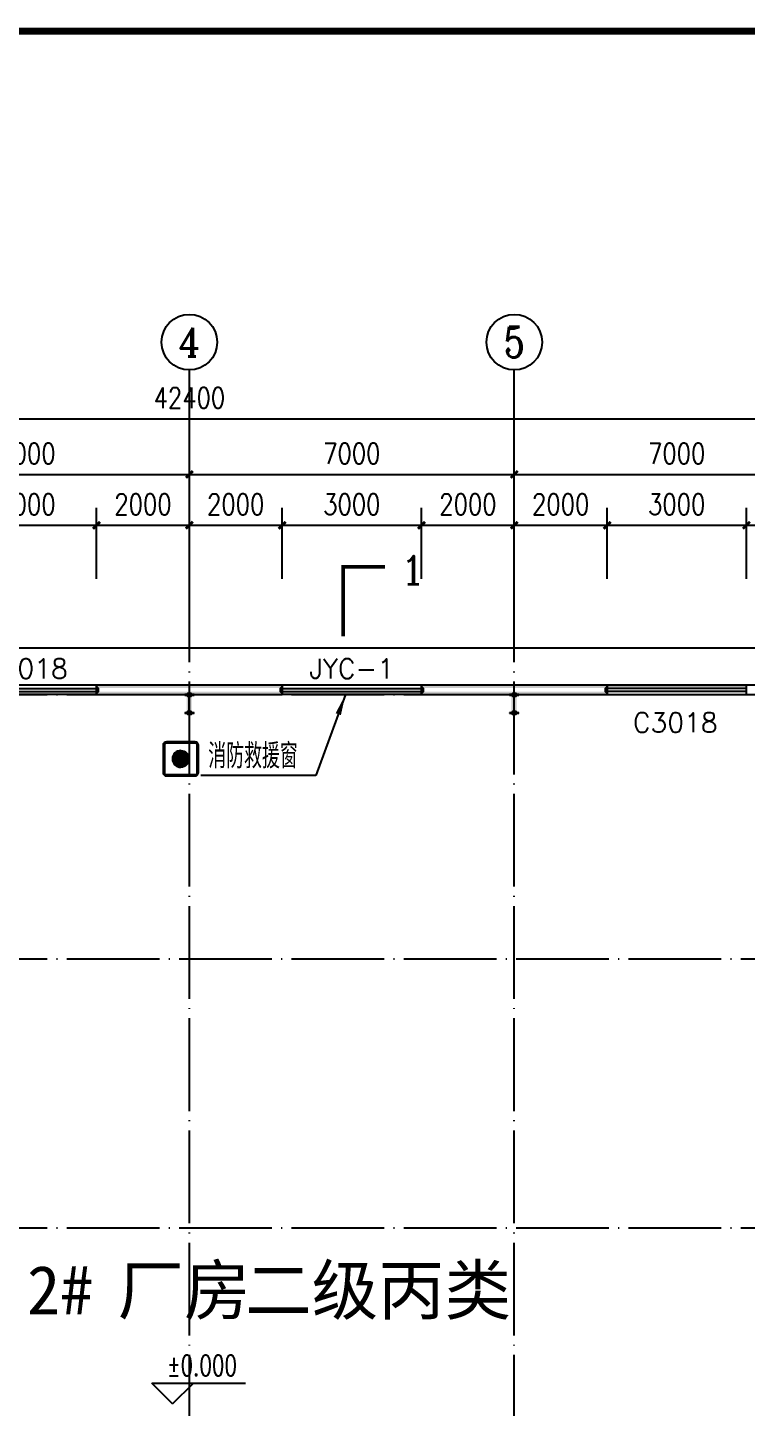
# Model space of a CAD drawing. Extents: x -21908402 to 2004492, y 83987 to 5079726.
# Drawn here: x 1851007 to 1866491, y 367807 to 397562 of the extents above; entities that cross this region are included whole.
import ezdxf
from ezdxf.enums import TextEntityAlignment as Align

# ---------------------------------------------------------------- set-up
doc = ezdxf.new("R2010")
doc.units = 0
doc.header["$LTSCALE"] = 1000
doc.linetypes.add('DOTE', pattern=[2.42, 2, -0.2, 0.02, -0.2])
doc.layers.get('0').update_dxf_attribs({"linetype": 'CONTINUOUS'})
doc.layers.get('DEFPOINTS').update_dxf_attribs({"linetype": 'CONTINUOUS'})
for name, color, linetype in [('AXIS', 3, 'CONTINUOUS'), ('AXIS_TEXT', 7, 'CONTINUOUS'), ('COLUMN', 9, 'CONTINUOUS'), ('DIM_ELEV', 3, 'CONTINUOUS'), ('DIM_LEAD', 3, 'CONTINUOUS'), ('DIM_SYMB', 3, 'CONTINUOUS'), ('DOTE', 1, 'DOTE'), ('GROUND', 2, 'CONTINUOUS'), ('PUB_DIM', 3, 'CONTINUOUS'), ('PUB_TEXT', 7, 'CONTINUOUS'), ('PUB_TITLE', 4, 'CONTINUOUS'), ('PUB_WALL', 9, 'CONTINUOUS'), ('WALL', 6, 'CONTINUOUS'), ('WINDOW', 94, 'CONTINUOUS'), ('WINDOW_TEXT', 7, 'CONTINUOUS'), ('XF-灭火救援窗', 1, 'CONTINUOUS')]:
    doc.layers.add(name, color=color, linetype=linetype)
doc.styles.add('_TCH_AXIS', font='complex_.ttf', dxfattribs={"bigfont": 'GBCBIG'})
doc.styles.add('_TCH_DIM', font='SIMPLEX', dxfattribs={"bigfont": 'GBCBIG'})
doc.styles.add('_TCH_DYN', font='')
doc.styles.add('_TCH_LABEL', font='complex_.ttf', dxfattribs={"bigfont": 'GBCBIG'})
doc.styles.add('_TCH_WINDOW', font='simplex_.ttf', dxfattribs={"bigfont": 'GBCBIG'})
doc.styles.add('COMPLEX', font='COMPLEX')
doc.styles.add('DIM_FONT', font='simplex.shx', dxfattribs={"width": 0.8})
doc.styles.get('_TCH_DYN').set_extended_font_data('SimSun')
doc.dimstyles.new('DIMN150', dxfattribs={"dimscale": 1.5, "dimtxt": 300, "dimasz": 100, "dimexe": 250, "dimexo": 300, "dimgap": 150, "dimtad": 1, "dimdec": 0, "dimzin": 0, "dimtxsty": 'DIM_FONT', "dimblk": 'ARCHTICK', "dimcen": 0.09, "dimclrt": 7, "dimazin": 3, "dimtfac": 1, "dimtdec": 0, "dimtix": 1, "dimtmove": 0, "dimatfit": 3, "dimtolj": 1, "dimtzin": 0})

# ---------------------------------------------------------------- blocks, each defined once
blk = doc.blocks.new('XF-灭火救援窗图例')
at = {"layer": 'XF-灭火救援窗'}
h = blk.add_hatch(color=256, dxfattribs=at)
h.dxf.hatch_style = 1
h.paths.add_polyline_path([(0, 110, 1), (0, 350, 1)])
for points in [[(-200, -20), (200, -20, 0.414214), (250, 30), (250, 430, 0.414214), (200, 480), (-200, 480, 0.414214), (-250, 430), (-250, 30, 0.414214)], [(-210, 0), (210, 0, 0.414214), (230, 20), (230, 440, 0.414214), (210, 460), (-210, 460, 0.414214), (-230, 440), (-230, 20, 0.414214)]]:
    blk.add_lwpolyline(points, format="xyb", close=True, dxfattribs=at)
for points in [[(0, 350, 1), (0, 110, 30.793651)], [(0, 350, -1), (0, 110, -30.793651)]]:
    blk.add_lwpolyline(points, format="xyb", dxfattribs=at)
blk = doc.blocks.new('_ARCHTICK')
at = {"color": 0, "linetype": 'BYBLOCK', "const_width": 0.4}
blk.add_lwpolyline([(-0.5, -0.5), (0.5, 0.5)], dxfattribs=at)
blk = doc.blocks.new('*D341')
at = {"layer": 'DEFPOINTS', "color": 0}
for p in [(1868491, 386830), (1866491, 385228), (1868491, 385228)]:
    blk.add_point(p, dxfattribs=at)
at = {"layer": 'PUB_DIM', "color": 0}
for p, q in [((1866491, 385678), (1866491, 387205)), ((1868491, 385678), (1868491, 387205)), ((1866491, 386830), (1868491, 386830))]:
    blk.add_line(p, q, dxfattribs=at)
at = {"layer": 'PUB_DIM', "color": 0, "xscale": 150, "yscale": 150, "zscale": 150, "rotation": 180}
blk.add_blockref('_ARCHTICK', (1866491, 386830), dxfattribs=at)
at = {"layer": 'PUB_DIM', "color": 0, "xscale": 150, "yscale": 150, "zscale": 150}
blk.add_blockref('_ARCHTICK', (1868491, 386830), dxfattribs=at)
at = {"layer": 'PUB_DIM', "color": 7, "insert": (1867491, 387280), "char_height": 450, "attachment_point": 5, "style": 'DIM_FONT'}
blk.add_mtext('\\A1;2000', dxfattribs=at)
blk = doc.blocks.new('*D342')
at = {"layer": 'DEFPOINTS', "color": 0}
for p in [(1866491, 386830), (1863491, 385228), (1866491, 385228)]:
    blk.add_point(p, dxfattribs=at)
at = {"layer": 'PUB_DIM', "color": 0}
for p, q in [((1863491, 385678), (1863491, 387205)), ((1866491, 385678), (1866491, 387205)), ((1863491, 386830), (1866491, 386830))]:
    blk.add_line(p, q, dxfattribs=at)
at = {"layer": 'PUB_DIM', "color": 0, "xscale": 150, "yscale": 150, "zscale": 150, "rotation": 180}
blk.add_blockref('_ARCHTICK', (1863491, 386830), dxfattribs=at)
at = {"layer": 'PUB_DIM', "color": 0, "xscale": 150, "yscale": 150, "zscale": 150}
blk.add_blockref('_ARCHTICK', (1866491, 386830), dxfattribs=at)
at = {"layer": 'PUB_DIM', "color": 7, "insert": (1864991, 387280), "char_height": 450, "attachment_point": 5, "style": 'DIM_FONT'}
blk.add_mtext('\\A1;3000', dxfattribs=at)
blk = doc.blocks.new('*D343')
at = {"layer": 'DEFPOINTS', "color": 0}
for p in [(1863491, 386830), (1861491, 385228), (1863491, 385228)]:
    blk.add_point(p, dxfattribs=at)
at = {"layer": 'PUB_DIM', "color": 0}
for p, q in [((1861491, 385678), (1861491, 387205)), ((1863491, 385678), (1863491, 387205)), ((1861491, 386830), (1863491, 386830))]:
    blk.add_line(p, q, dxfattribs=at)
at = {"layer": 'PUB_DIM', "color": 0, "xscale": 150, "yscale": 150, "zscale": 150, "rotation": 180}
blk.add_blockref('_ARCHTICK', (1861491, 386830), dxfattribs=at)
at = {"layer": 'PUB_DIM', "color": 0, "xscale": 150, "yscale": 150, "zscale": 150}
blk.add_blockref('_ARCHTICK', (1863491, 386830), dxfattribs=at)
at = {"layer": 'PUB_DIM', "color": 7, "insert": (1862491, 387280), "char_height": 450, "attachment_point": 5, "style": 'DIM_FONT'}
blk.add_mtext('\\A1;2000', dxfattribs=at)
blk = doc.blocks.new('*D344')
at = {"layer": 'DEFPOINTS', "color": 0}
for p in [(1861491, 386830), (1859491, 385228), (1861491, 385228)]:
    blk.add_point(p, dxfattribs=at)
at = {"layer": 'PUB_DIM', "color": 0}
for p, q in [((1859491, 385678), (1859491, 387205)), ((1861491, 385678), (1861491, 387205)), ((1859491, 386830), (1861491, 386830))]:
    blk.add_line(p, q, dxfattribs=at)
at = {"layer": 'PUB_DIM', "color": 0, "xscale": 150, "yscale": 150, "zscale": 150, "rotation": 180}
blk.add_blockref('_ARCHTICK', (1859491, 386830), dxfattribs=at)
at = {"layer": 'PUB_DIM', "color": 0, "xscale": 150, "yscale": 150, "zscale": 150}
blk.add_blockref('_ARCHTICK', (1861491, 386830), dxfattribs=at)
at = {"layer": 'PUB_DIM', "color": 7, "insert": (1860491, 387280), "char_height": 450, "attachment_point": 5, "style": 'DIM_FONT'}
blk.add_mtext('\\A1;2000', dxfattribs=at)
blk = doc.blocks.new('*D345')
at = {"layer": 'DEFPOINTS', "color": 0}
for p in [(1859491, 386830), (1856491, 385228), (1859491, 385228)]:
    blk.add_point(p, dxfattribs=at)
at = {"layer": 'PUB_DIM', "color": 0}
for p, q in [((1856491, 385678), (1856491, 387205)), ((1859491, 385678), (1859491, 387205)), ((1856491, 386830), (1859491, 386830))]:
    blk.add_line(p, q, dxfattribs=at)
at = {"layer": 'PUB_DIM', "color": 0, "xscale": 150, "yscale": 150, "zscale": 150, "rotation": 180}
blk.add_blockref('_ARCHTICK', (1856491, 386830), dxfattribs=at)
at = {"layer": 'PUB_DIM', "color": 0, "xscale": 150, "yscale": 150, "zscale": 150}
blk.add_blockref('_ARCHTICK', (1859491, 386830), dxfattribs=at)
at = {"layer": 'PUB_DIM', "color": 7, "insert": (1857991, 387280), "char_height": 450, "attachment_point": 5, "style": 'DIM_FONT'}
blk.add_mtext('\\A1;3000', dxfattribs=at)
blk = doc.blocks.new('*D346')
at = {"layer": 'DEFPOINTS', "color": 0}
for p in [(1856491, 386830), (1854491, 385228), (1856491, 385228)]:
    blk.add_point(p, dxfattribs=at)
at = {"layer": 'PUB_DIM', "color": 0}
for p, q in [((1854491, 385678), (1854491, 387205)), ((1856491, 385678), (1856491, 387205)), ((1854491, 386830), (1856491, 386830))]:
    blk.add_line(p, q, dxfattribs=at)
at = {"layer": 'PUB_DIM', "color": 0, "xscale": 150, "yscale": 150, "zscale": 150, "rotation": 180}
blk.add_blockref('_ARCHTICK', (1854491, 386830), dxfattribs=at)
at = {"layer": 'PUB_DIM', "color": 0, "xscale": 150, "yscale": 150, "zscale": 150}
blk.add_blockref('_ARCHTICK', (1856491, 386830), dxfattribs=at)
at = {"layer": 'PUB_DIM', "color": 7, "insert": (1855491, 387280), "char_height": 450, "attachment_point": 5, "style": 'DIM_FONT'}
blk.add_mtext('\\A1;2000', dxfattribs=at)
blk = doc.blocks.new('*D347')
at = {"layer": 'DEFPOINTS', "color": 0}
for p in [(1854491, 386830), (1852491, 385228), (1854491, 385228)]:
    blk.add_point(p, dxfattribs=at)
at = {"layer": 'PUB_DIM', "color": 0}
for p, q in [((1852491, 385678), (1852491, 387205)), ((1854491, 385678), (1854491, 387205)), ((1852491, 386830), (1854491, 386830))]:
    blk.add_line(p, q, dxfattribs=at)
at = {"layer": 'PUB_DIM', "color": 0, "xscale": 150, "yscale": 150, "zscale": 150, "rotation": 180}
blk.add_blockref('_ARCHTICK', (1852491, 386830), dxfattribs=at)
at = {"layer": 'PUB_DIM', "color": 0, "xscale": 150, "yscale": 150, "zscale": 150}
blk.add_blockref('_ARCHTICK', (1854491, 386830), dxfattribs=at)
at = {"layer": 'PUB_DIM', "color": 7, "insert": (1853491, 387280), "char_height": 450, "attachment_point": 5, "style": 'DIM_FONT'}
blk.add_mtext('\\A1;2000', dxfattribs=at)
blk = doc.blocks.new('*D348')
at = {"layer": 'DEFPOINTS', "color": 0}
for p in [(1852491, 386830), (1849491, 385228), (1852491, 385228)]:
    blk.add_point(p, dxfattribs=at)
at = {"layer": 'PUB_DIM', "color": 0}
for p, q in [((1849491, 385678), (1849491, 387205)), ((1852491, 385678), (1852491, 387205)), ((1849491, 386830), (1852491, 386830))]:
    blk.add_line(p, q, dxfattribs=at)
at = {"layer": 'PUB_DIM', "color": 0, "xscale": 150, "yscale": 150, "zscale": 150, "rotation": 180}
blk.add_blockref('_ARCHTICK', (1849491, 386830), dxfattribs=at)
at = {"layer": 'PUB_DIM', "color": 0, "xscale": 150, "yscale": 150, "zscale": 150}
blk.add_blockref('_ARCHTICK', (1852491, 386830), dxfattribs=at)
at = {"layer": 'PUB_DIM', "color": 7, "insert": (1850991, 387280), "char_height": 450, "attachment_point": 5, "style": 'DIM_FONT'}
blk.add_mtext('\\A1;3000', dxfattribs=at)
blk = doc.blocks.new('*D377')
at = {"layer": 'AXIS', "color": 0}
for p, q in [((1847491, 384628), (1847491, 388303)), ((1854491, 384628), (1854491, 388303)), ((1847491, 387928), (1854491, 387928))]:
    blk.add_line(p, q, dxfattribs=at)
at = {"layer": 'DEFPOINTS', "color": 0}
for p in [(1854491, 387928), (1847491, 384178), (1854491, 384178)]:
    blk.add_point(p, dxfattribs=at)
at = {"layer": 'AXIS', "color": 0, "xscale": 150, "yscale": 150, "zscale": 150, "rotation": 180}
blk.add_blockref('_ARCHTICK', (1847491, 387928), dxfattribs=at)
at = {"layer": 'AXIS', "color": 0, "xscale": 150, "yscale": 150, "zscale": 150}
blk.add_blockref('_ARCHTICK', (1854491, 387928), dxfattribs=at)
at = {"layer": 'AXIS', "color": 7, "insert": (1850991, 388378), "char_height": 450, "attachment_point": 5, "style": 'DIM_FONT'}
blk.add_mtext('\\A1;7000', dxfattribs=at)
blk = doc.blocks.new('*D378')
at = {"layer": 'AXIS', "color": 0}
for p, q in [((1854491, 384628), (1854491, 388303)), ((1861491, 384628), (1861491, 388303)), ((1854491, 387928), (1861491, 387928))]:
    blk.add_line(p, q, dxfattribs=at)
at = {"layer": 'DEFPOINTS', "color": 0}
for p in [(1861491, 387928), (1854491, 384178), (1861491, 384178)]:
    blk.add_point(p, dxfattribs=at)
at = {"layer": 'AXIS', "color": 0, "xscale": 150, "yscale": 150, "zscale": 150, "rotation": 180}
blk.add_blockref('_ARCHTICK', (1854491, 387928), dxfattribs=at)
at = {"layer": 'AXIS', "color": 0, "xscale": 150, "yscale": 150, "zscale": 150}
blk.add_blockref('_ARCHTICK', (1861491, 387928), dxfattribs=at)
at = {"layer": 'AXIS', "color": 7, "insert": (1857991, 388378), "char_height": 450, "attachment_point": 5, "style": 'DIM_FONT'}
blk.add_mtext('\\A1;7000', dxfattribs=at)
blk = doc.blocks.new('*D379')
at = {"layer": 'AXIS', "color": 0}
for p, q in [((1861491, 384628), (1861491, 388303)), ((1868491, 384628), (1868491, 388303)), ((1861491, 387928), (1868491, 387928))]:
    blk.add_line(p, q, dxfattribs=at)
at = {"layer": 'DEFPOINTS', "color": 0}
for p in [(1868491, 387928), (1861491, 384178), (1868491, 384178)]:
    blk.add_point(p, dxfattribs=at)
at = {"layer": 'AXIS', "color": 0, "xscale": 150, "yscale": 150, "zscale": 150, "rotation": 180}
blk.add_blockref('_ARCHTICK', (1861491, 387928), dxfattribs=at)
at = {"layer": 'AXIS', "color": 0, "xscale": 150, "yscale": 150, "zscale": 150}
blk.add_blockref('_ARCHTICK', (1868491, 387928), dxfattribs=at)
at = {"layer": 'AXIS', "color": 7, "insert": (1864991, 388378), "char_height": 450, "attachment_point": 5, "style": 'DIM_FONT'}
blk.add_mtext('\\A1;7000', dxfattribs=at)
blk = doc.blocks.new('*D382')
at = {"layer": 'AXIS', "color": 0}
for p, q in [((1833291, 384628), (1833291, 389503)), ((1875691, 384628), (1875691, 389503)), ((1833291, 389128), (1875691, 389128))]:
    blk.add_line(p, q, dxfattribs=at)
at = {"layer": 'DEFPOINTS', "color": 0}
for p in [(1875691, 389128), (1833291, 384178), (1875691, 384178)]:
    blk.add_point(p, dxfattribs=at)
at = {"layer": 'AXIS', "color": 0, "xscale": 150, "yscale": 150, "zscale": 150, "rotation": 180}
blk.add_blockref('_ARCHTICK', (1833291, 389128), dxfattribs=at)
at = {"layer": 'AXIS', "color": 0, "xscale": 150, "yscale": 150, "zscale": 150}
blk.add_blockref('_ARCHTICK', (1875691, 389128), dxfattribs=at)
at = {"layer": 'AXIS', "color": 7, "insert": (1854491, 389578), "char_height": 450, "attachment_point": 5, "style": 'DIM_FONT'}
blk.add_mtext('\\A1;42400', dxfattribs=at)
blk = doc.blocks.new('_AXISO')
blk.add_circle((0, 0), 0.5)
at = {"layer": 'AXIS_TEXT', "style": 'COMPLEX', "width": 1.041667}
blk.add_attdef('A', text='', height=0.56, dxfattribs=at).set_placement((-0.25, -0.28), (0.25, -0.28), align=Align.FIT)
blk = doc.blocks.new('$WINLIB2D$00000001')
at = {"color": 0}
for points in [[(-0.5, 0.5), (-0.5, -0.5)], [(-0.5, 0.5), (0.5, 0.5)], [(0.5, -0.5), (0.5, 0.5)], [(0.5, 0.1667), (-0.5, 0.1667)], [(0.5, -0.1667), (-0.5, -0.1667)], [(-0.5, -0.5), (0.5, -0.5)]]:
    blk.add_lwpolyline(points, dxfattribs=at)

msp = doc.modelspace()

# ---------------------------------------------------------------- hatches: boundary and pattern name
at = {"layer": 'COLUMN'}
for points in [[(1854391, 383178.4), (1854391, 383168.4), (1854451, 383228.4), (1854451, 383118.4)], [(1854391, 383168.4), (1854478.8, 383168.4), (1854503.7, 383228.4), (1854451, 383228.4)], [(1854591, 383178.4), (1854391, 383178.4), (1854451, 383118.4), (1854531, 383118.4)], [(1854489.8, 383163.4), (1854494.8, 383168.4), (1854470, 383228.4), (1854429.8, 383188.3)], [(1854489.8, 382793.4), (1854489.8, 383163.4), (1854429.8, 383188.3), (1854429.8, 382768.6)], [(1854494.8, 383168.4), (1854591, 383168.4), (1854531, 383228.4), (1854470, 383228.4)], [(1854478.8, 383168.4), (1854483.8, 383163.4), (1854543.8, 383188.3), (1854503.7, 383228.4)], [(1854483.8, 383163.4), (1854483.8, 382793.4), (1854543.8, 382768.6), (1854543.8, 383188.3)], [(1854591, 383168.4), (1854591, 383178.4), (1854531, 383118.4), (1854531, 383228.4)], [(1861391, 383178.4), (1861391, 383168.4), (1861451, 383228.4), (1861451, 383118.4)], [(1861391, 383168.4), (1861478.8, 383168.4), (1861503.7, 383228.4), (1861451, 383228.4)], [(1861591, 383178.4), (1861391, 383178.4), (1861451, 383118.4), (1861531, 383118.4)], [(1861489.8, 383163.4), (1861494.8, 383168.4), (1861470, 383228.4), (1861429.8, 383188.3)], [(1861489.8, 382793.4), (1861489.8, 383163.4), (1861429.8, 383188.3), (1861429.8, 382768.6)], [(1861494.8, 383168.4), (1861591, 383168.4), (1861531, 383228.4), (1861470, 383228.4)], [(1861478.8, 383168.4), (1861483.8, 383163.4), (1861543.8, 383188.3), (1861503.7, 383228.4)], [(1861483.8, 383163.4), (1861483.8, 382793.4), (1861543.8, 382768.6), (1861543.8, 383188.3)], [(1861591, 383168.4), (1861591, 383178.4), (1861531, 383118.4), (1861531, 383228.4)], [(1854391, 382778.4), (1854591, 382778.4), (1854531, 382838.4), (1854451, 382838.4)], [(1854391, 382788.4), (1854391, 382778.4), (1854451, 382838.4), (1854451, 382728.4)], [(1854478.8, 382788.4), (1854391, 382788.4), (1854451, 382728.4), (1854503.7, 382728.4)], [(1854494.8, 382788.4), (1854489.8, 382793.4), (1854429.8, 382768.6), (1854470, 382728.4)], [(1854591, 382788.4), (1854494.8, 382788.4), (1854470, 382728.4), (1854531, 382728.4)], [(1854483.8, 382793.4), (1854478.8, 382788.4), (1854503.7, 382728.4), (1854543.8, 382768.6)], [(1854591, 382778.4), (1854591, 382788.4), (1854531, 382728.4), (1854531, 382838.4)], [(1861391, 382778.4), (1861591, 382778.4), (1861531, 382838.4), (1861451, 382838.4)], [(1861391, 382788.4), (1861391, 382778.4), (1861451, 382838.4), (1861451, 382728.4)], [(1861478.8, 382788.4), (1861391, 382788.4), (1861451, 382728.4), (1861503.7, 382728.4)], [(1861494.8, 382788.4), (1861489.8, 382793.4), (1861429.8, 382768.6), (1861470, 382728.4)], [(1861591, 382788.4), (1861494.8, 382788.4), (1861470, 382728.4), (1861531, 382728.4)], [(1861483.8, 382793.4), (1861478.8, 382788.4), (1861503.7, 382728.4), (1861543.8, 382768.6)], [(1861591, 382778.4), (1861591, 382788.4), (1861531, 382728.4), (1861531, 382838.4)]]:
    msp.add_hatch(color=256, dxfattribs=at).paths.add_polyline_path(points)
at = {"layer": 'PUB_WALL'}
for points in [[(1854488.9, 383378.4), (1852491, 383378.4), (1852551, 383318.4), (1854488.9, 383318.4)], [(1852491, 383378.4), (1852491, 383178.4), (1852551, 383238.4), (1852551, 383318.4)], [(1856491, 383378.4), (1854488.9, 383378.4), (1854488.9, 383318.4), (1856431, 383318.4)], [(1856491, 383178.4), (1856491, 383378.4), (1856431, 383318.4), (1856431, 383238.4)], [(1861488.9, 383378.4), (1859491, 383378.4), (1859551, 383318.4), (1861488.9, 383318.4)], [(1859491, 383378.4), (1859491, 383178.4), (1859551, 383238.4), (1859551, 383318.4)], [(1863490.5, 383378.4), (1861488.9, 383378.4), (1861488.9, 383318.4), (1863430.5, 383318.4)], [(1863490.5, 383178.4), (1863490.5, 383378.4), (1863430.5, 383318.4), (1863430.5, 383238.4)], [(1852491, 383178.4), (1854488.9, 383178.4), (1854488.9, 383238.4), (1852551, 383238.4)], [(1854488.9, 383178.4), (1856491, 383178.4), (1856431, 383238.4), (1854488.9, 383238.4)], [(1859491, 383178.4), (1861488.9, 383178.4), (1861488.9, 383238.4), (1859551, 383238.4)], [(1861488.9, 383178.4), (1863490.5, 383178.4), (1863430.5, 383238.4), (1861488.9, 383238.4)]]:
    msp.add_hatch(color=256, dxfattribs=at).paths.add_polyline_path(points)

# ---------------------------------------------------------------- linework, layer by layer
at = {"layer": 'AXIS'}
for p, q in [((1854491, 384178.4), (1854491, 390178.4)), ((1861491, 384178.4), (1861491, 390178.4))]:
    msp.add_line(p, q, dxfattribs=at)
at = {"layer": 'COLUMN'}
for p, q in [((1854591, 383178.4), (1854391, 383178.4)), ((1854391, 383178.4), (1854391, 383168.4)), ((1854391, 383168.4), (1854478.8, 383168.4)), ((1854478.8, 383168.4), (1854483.8, 383163.4)), ((1854483.8, 383163.4), (1854483.8, 382793.4)), ((1854489.8, 383163.4), (1854494.8, 383168.4)), ((1854489.8, 382793.4), (1854489.8, 383163.4)), ((1854494.8, 383168.4), (1854591, 383168.4)), ((1854591, 383168.4), (1854591, 383178.4)), ((1861591, 383178.4), (1861391, 383178.4)), ((1861391, 383178.4), (1861391, 383168.4)), ((1861391, 383168.4), (1861478.8, 383168.4)), ((1861478.8, 383168.4), (1861483.8, 383163.4)), ((1861483.8, 383163.4), (1861483.8, 382793.4)), ((1861489.8, 383163.4), (1861494.8, 383168.4)), ((1861489.8, 382793.4), (1861489.8, 383163.4)), ((1861494.8, 383168.4), (1861591, 383168.4)), ((1861591, 383168.4), (1861591, 383178.4)), ((1854478.8, 382788.4), (1854391, 382788.4)), ((1854391, 382788.4), (1854391, 382778.4)), ((1854391, 382778.4), (1854591, 382778.4)), ((1854483.8, 382793.4), (1854478.8, 382788.4)), ((1854494.8, 382788.4), (1854489.8, 382793.4)), ((1854591, 382788.4), (1854494.8, 382788.4)), ((1854591, 382778.4), (1854591, 382788.4)), ((1861478.8, 382788.4), (1861391, 382788.4)), ((1861391, 382788.4), (1861391, 382778.4)), ((1861391, 382778.4), (1861591, 382778.4)), ((1861483.8, 382793.4), (1861478.8, 382788.4)), ((1861494.8, 382788.4), (1861489.8, 382793.4)), ((1861591, 382788.4), (1861494.8, 382788.4)), ((1861591, 382778.4), (1861591, 382788.4))]:
    msp.add_line(p, q, dxfattribs=at)
at = {"layer": 'DIM_ELEV'}
for p, q in [((1854131, 367882.4), (1853681, 368332.4)), ((1853681, 368332.4), (1855700.7, 368332.4)), ((1854131, 367882.4), (1854581, 368332.4))]:
    msp.add_line(p, q, dxfattribs=at)
at = {"layer": 'DIM_LEAD'}
for p, q in [((1857853.8, 383178.4), (1857213.2, 381430.3)), ((1857213.2, 381430.3), (1854739.1, 381430.3))]:
    msp.add_line(p, q, dxfattribs=at)
msp.add_lwpolyline([(1857853.8, 383178.4, 0, 120, 0), (1857699, 382755.9, 0, 0, 0)], format="xyseb", dxfattribs=at)
at = {"layer": 'DIM_SYMB', "const_width": 75}
msp.add_lwpolyline([(1858703.3, 385934), (1857803.3, 385934), (1857803.3, 384434)], dxfattribs=at)
at = {"layer": 'DOTE'}
for p, q in [((1854491, 347578.4), (1854491, 384178.4)), ((1861491, 347578.4), (1861491, 384178.4)), ((1832491, 383178.4), (1876491, 383178.4)), ((1832491, 377478.4), (1876491, 377478.4)), ((1832491, 371678.4), (1876491, 371678.4))]:
    msp.add_line(p, q, dxfattribs=at)
at = {"layer": 'GROUND'}
for p, q in [((1876491, 384178.4), (1846291.5, 384178.4)), ((1875691, 383378.4), (1846291.5, 383378.4))]:
    msp.add_line(p, q, dxfattribs=at)
at = {"layer": 'PUB_TITLE', "const_width": 150}
msp.add_lwpolyline([(1815141.5, 337487.2), (1898991.5, 337487.2), (1898991.5, 397487.2), (1815141.5, 397487.2)], close=True, dxfattribs=at)
at = {"layer": 'WALL'}
for p, q in [((1854488.9, 383378.4), (1852491, 383378.4)), ((1852491, 383378.4), (1852491, 383178.4)), ((1856491, 383378.4), (1854488.9, 383378.4)), ((1856491, 383178.4), (1856491, 383378.4)), ((1861488.9, 383378.4), (1859491, 383378.4)), ((1859491, 383378.4), (1859491, 383178.4)), ((1863490.5, 383378.4), (1861488.9, 383378.4)), ((1863490.5, 383178.4), (1863490.5, 383378.4)), ((1852491, 383178.4), (1854391, 383178.4)), ((1854591, 383178.4), (1856491, 383178.4)), ((1859491, 383178.4), (1861391, 383178.4)), ((1861591, 383178.4), (1863490.5, 383178.4))]:
    msp.add_line(p, q, dxfattribs=at)

# ---------------------------------------------------------------- block references
at = {"layer": 'AXIS'}
ref = msp.add_blockref('_AXISO', (1854491, 390778.4), dxfattribs=dict(at, xscale=1200, yscale=1200, zscale=1200))
ref.add_attrib('A', '4', dxfattribs={"layer": 'AXIS_TEXT', "height": 625, "style": '_TCH_AXIS', "width": 0.761905}).set_placement((1854252.9, 390465.9), (1854729.1, 390465.9), align=Align.FIT)
ref = msp.add_blockref('_AXISO', (1861491, 390778.4), dxfattribs=dict(at, xscale=1200, yscale=1200, zscale=1200))
ref.add_attrib('A', '5', dxfattribs={"layer": 'AXIS_TEXT', "height": 657.6, "style": '_TCH_AXIS', "width": 0.699409}).set_placement((1861271.8, 390449.6), (1861710.2, 390449.6), align=Align.FIT)
at = {"layer": 'WINDOW'}
ref = msp.add_blockref('$WINLIB2D$00000001', (1850991, 383278.4), dxfattribs=dict(at, xscale=3000, yscale=200, zscale=3000, rotation=180))
ref.add_attrib('A', 'C3018', (1850047.7, 383528.4), dxfattribs={"layer": 'WINDOW_TEXT', "height": 421.44, "style": '_TCH_WINDOW'})
ref = msp.add_blockref('$WINLIB2D$00000001', (1857991, 383278.4), dxfattribs=dict(at, xscale=3000, yscale=200, zscale=3000, rotation=180))
ref.add_attrib('A', 'JYC-1', (1857077.5, 383528.4), dxfattribs={"layer": 'WINDOW_TEXT', "height": 421.44, "style": '_TCH_WINDOW'})
ref = msp.add_blockref('$WINLIB2D$00000001', (1864990.5, 383278.4), dxfattribs=dict(at, xscale=-3000, yscale=-200, zscale=-3000, rotation=180))
ref.add_attrib('A', 'C3018', (1864047.2, 382365.9), dxfattribs={"layer": 'WINDOW_TEXT', "height": 421.44, "style": '_TCH_WINDOW'})
at = {"layer": 'XF-灭火救援窗', "xscale": -1.5, "yscale": 1.5, "zscale": 1.5}
msp.add_blockref('XF-灭火救援窗图例', (1854305.5, 381446.6), dxfattribs=at)

# ---------------------------------------------------------------- texts
at = {"layer": 'PUB_TEXT'}
for s, height, style, p in [('1', 608.4, '_TCH_LABEL', (1859042.9, 385559)), ('消防救援窗', 536.17, '_TCH_DIM', (1854896.6, 381587.8)), ('2#', 1050, '_TCH_DYN', (1850994.2, 369812.5)), ('厂房', 1050, '_TCH_DYN', (1852944.2, 369812.5)), ('二级丙类', 1050, '_TCH_DYN', (1855694.2, 369812.5))]:
    msp.add_text(s, height=height, dxfattribs=dict(at, style=style)).set_placement(p)
at = {"layer": 'PUB_TEXT', "style": '_TCH_DIM', "width": 0.705882}
msp.add_text('%%P0.000', height=446.25, dxfattribs=at).set_placement((1854005.7, 368489.9))

# ---------------------------------------------------------------- dimensions: what is measured, and where the dimension line sits
at = {"layer": 'AXIS'}
for p1, p2, distance, picture, middle in [((1833291, 384178.4), (1875691, 384178.4), 4950, '*D382', (1854491, 389578.4)), ((1847491, 384178.4), (1854491, 384178.4), 3750, '*D377', (1850991, 388378.4)), ((1854491, 384178.4), (1861491, 384178.4), 3750, '*D378', (1857991, 388378.4)), ((1861491, 384178.4), (1868491, 384178.4), 3750, '*D379', (1864991, 388378.4))]:
    dim = msp.add_aligned_dim(p1=p1, p2=p2, distance=distance, dimstyle='DIMN150', dxfattribs=at)
    dim.commit()
    dim.dimension.update_dxf_attribs({"geometry": picture, "text_midpoint": middle})
at = {"layer": 'PUB_DIM'}
for p1, p2, distance, picture, middle in [((1849491, 385228.4), (1852491, 385228.4), 1601.1, '*D348', (1850991, 387279.5)), ((1852491, 385228.4), (1854491, 385228.4), 1601.1, '*D347', (1853491, 387279.5)), ((1854491, 385228.4), (1856491, 385228.4), 1601.1, '*D346', (1855491, 387279.5)), ((1856491, 385228.4), (1859491, 385228.4), 1601.1, '*D345', (1857991, 387279.5)), ((1859491, 385228.4), (1861491, 385228.4), 1601.1, '*D344', (1860491, 387279.5)), ((1861490.9952, 385228.4055), (1863490.5045, 385228.4055), 1601.1006, '*D343', (1862490.7499, 387279.506)), ((1863490.5, 385228.4), (1866490.5, 385228.4), 1601.1, '*D342', (1864990.5, 387279.5)), ((1866490.5045, 385228.4055), (1868490.9952, 385228.4055), 1601.1006, '*D341', (1867490.7499, 387279.506))]:
    dim = msp.add_aligned_dim(p1=p1, p2=p2, distance=distance, dimstyle='DIMN150', dxfattribs=at)
    dim.commit()
    dim.dimension.update_dxf_attribs({"geometry": picture, "text_midpoint": middle})

doc.saveas('drawing.dxf')
